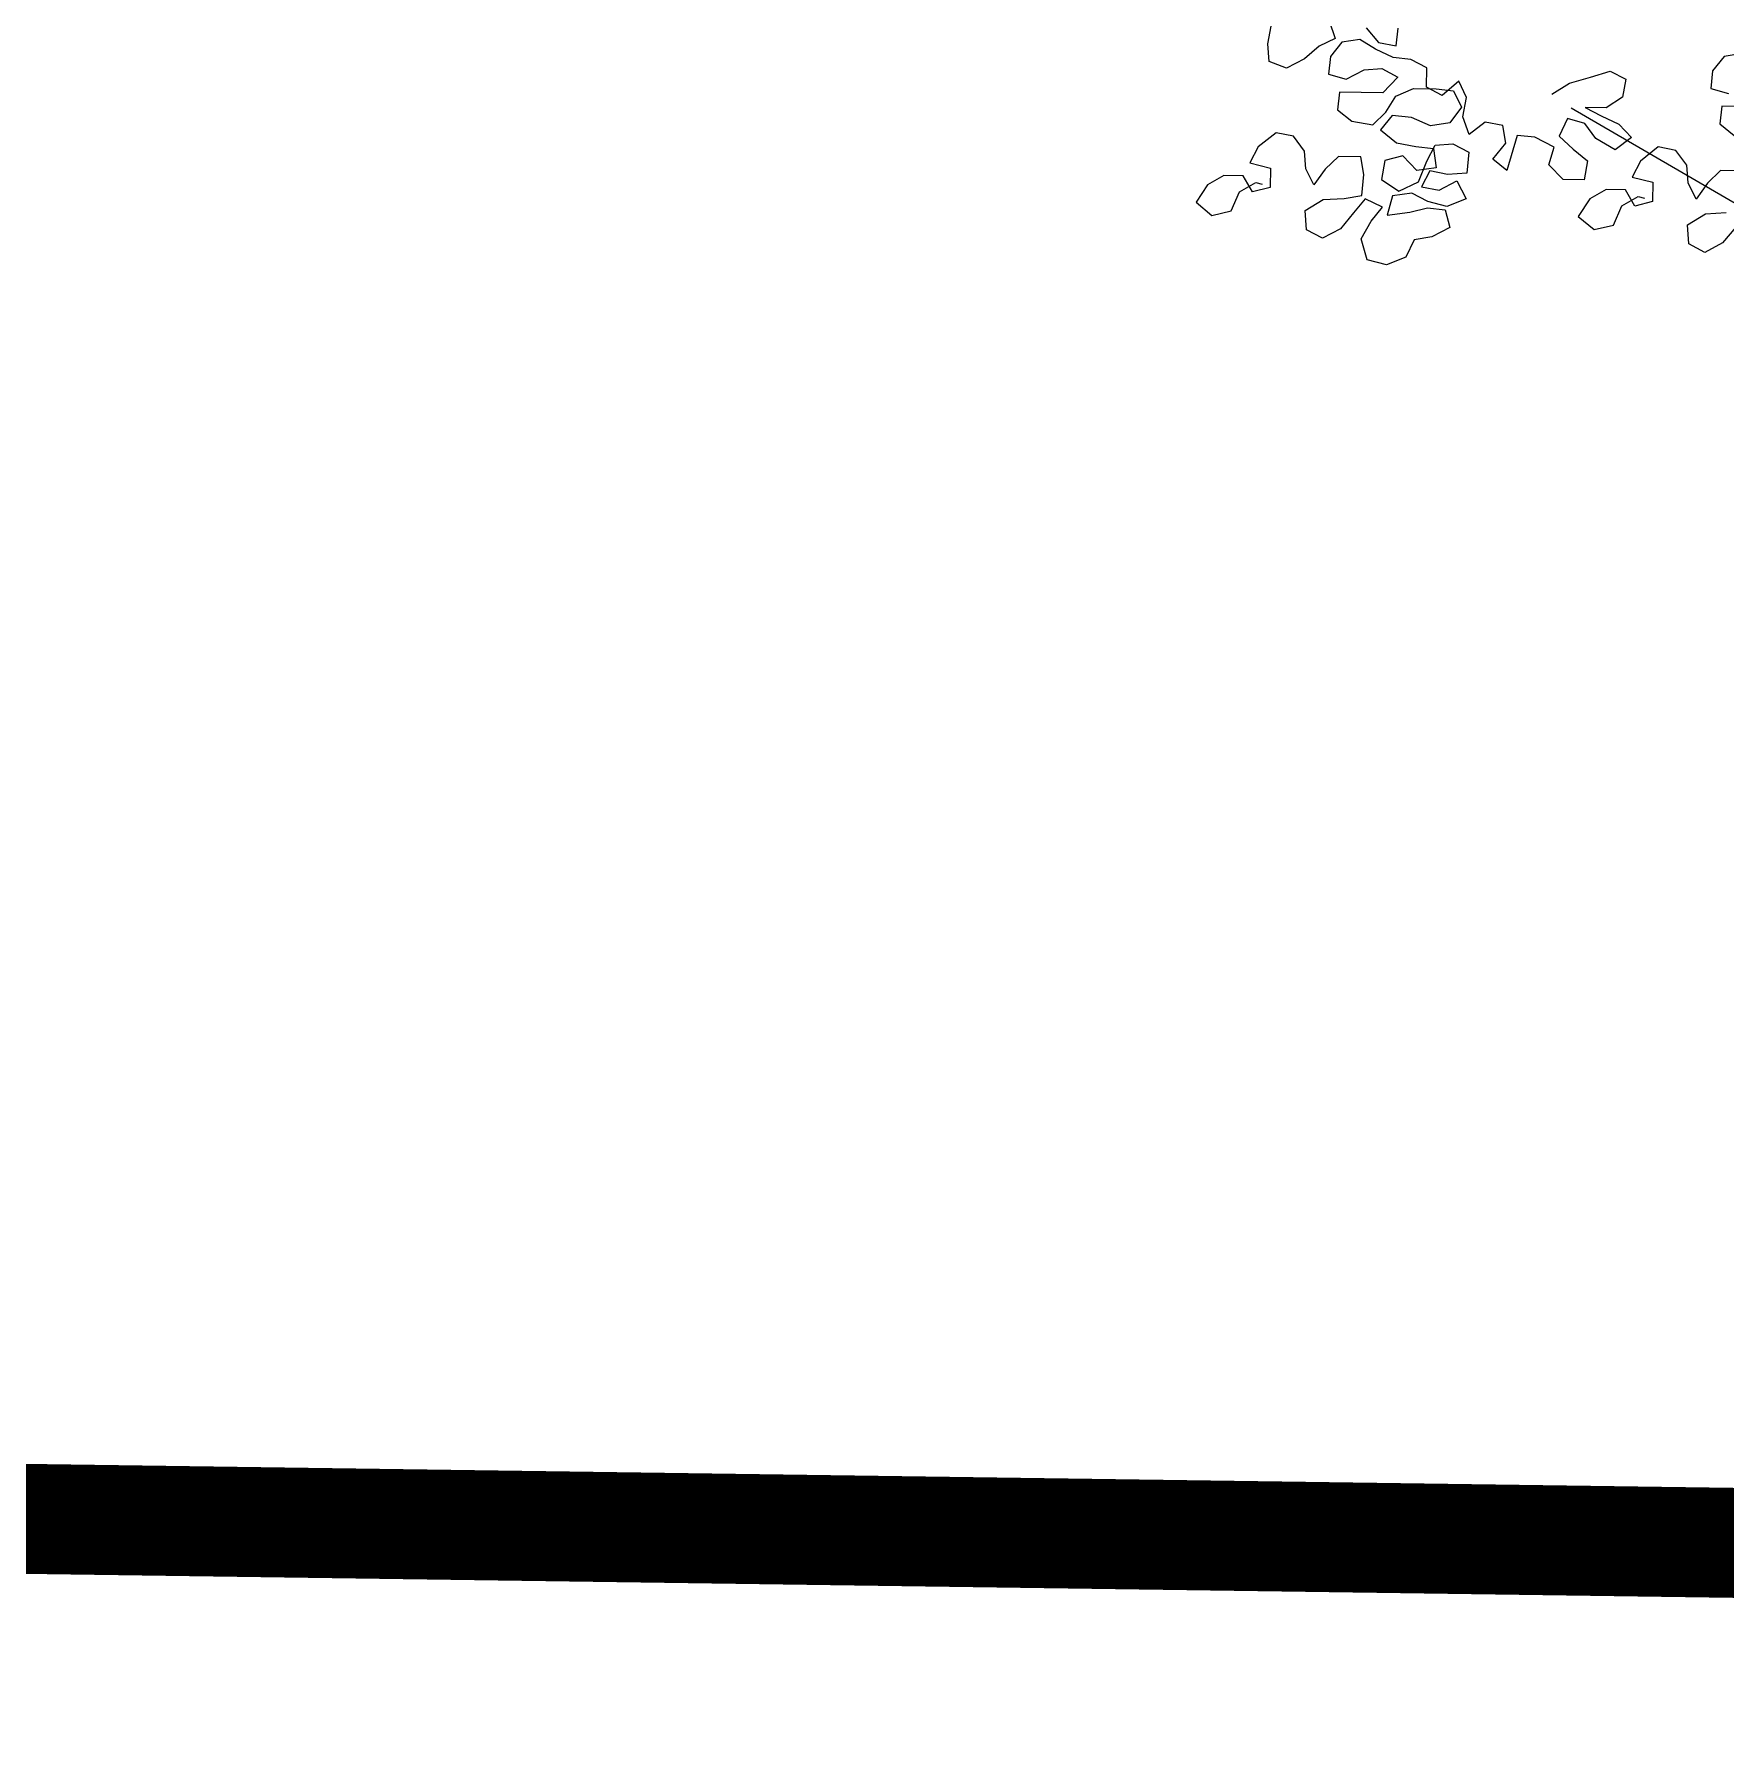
# Model space of a CAD drawing. Header units: metres. Extents: x 37 to 217, y 53 to 242.
# Drawn here: x 83.962 to 85.501, y 54.697 to 56.245 of the extents above; entities that cross this region are included whole.
import ezdxf

# ---------------------------------------------------------------- set-up
doc = ezdxf.new("R2010")
doc.units = ezdxf.units.M
doc.linetypes.add('HIDDENX2', pattern=[0.75, 0.5, -0.25])
for name, color, linetype in [('DGPRO_Arboles existentes', 7, 'Continuous'), ('DGPRO_Linea oficial', 2, 'Continuous'), ('DGPRO_Perfil existente', 244, 'Continuous')]:
    doc.layers.add(name, color=color, linetype=linetype)

# ---------------------------------------------------------------- blocks, each defined once
blk = doc.blocks.new('Senna corymbosa VISTA 250 gris')
at = {"color": 252, "lineweight": -2}
for points in [[(2186.5227, 1070.5823), (2186.5342, 1070.5689), (2186.5502, 1070.5657), (2186.552, 1070.5818)], [(2186.4892, 1070.5887), (2186.4948, 1070.5725), (2186.48, 1070.5655), (2186.4667, 1070.554), (2186.4504, 1070.5455), (2186.4345, 1070.5516), (2186.4333, 1070.5678), (2186.4365, 1070.5838)], [(2186.6916, 1070.5219), (2186.7078, 1070.5319), (2186.7269, 1070.5374), (2186.7446, 1070.5429), (2186.7591, 1070.5354), (2186.7559, 1070.5193), (2186.7411, 1070.5094), (2186.7221, 1070.5097), (2186.7366, 1070.5021), (2186.7525, 1070.4945), (2186.764, 1070.4826), (2186.7492, 1070.4712), (2186.7318, 1070.4817), (2186.7218, 1070.4951), (2186.7058, 1070.4997), (2186.6982, 1070.4838), (2186.7112, 1070.4719), (2186.7242, 1070.4614), (2186.721, 1070.4439), (2186.7019, 1070.4442), (2186.689, 1070.4576), (2186.6937, 1070.4736), (2186.6763, 1070.4827), (2186.6602, 1070.4844), (2186.6509, 1070.4524), (2186.6379, 1070.4629), (2186.6499, 1070.4773), (2186.6472, 1070.4934), (2186.6312, 1070.4966), (2186.6164, 1070.4852), (2186.6108, 1070.5014), (2186.614, 1070.5189), (2186.607, 1070.5336), (2186.5921, 1070.5207), (2186.5776, 1070.5283), (2186.5779, 1070.5458), (2186.5634, 1070.5534), (2186.5474, 1070.5551), (2186.5314, 1070.5627), (2186.517, 1070.5717), (2186.5008, 1070.5691), (2186.4904, 1070.5561), (2186.4886, 1070.54), (2186.5046, 1070.5354), (2186.5209, 1070.5439), (2186.537, 1070.5451), (2186.5515, 1070.5375), (2186.5381, 1070.5231), (2186.4986, 1070.5238), (2186.4968, 1070.5077), (2186.5098, 1070.4973), (2186.5288, 1070.494), (2186.5407, 1070.5055), (2186.5497, 1070.52), (2186.5659, 1070.527), (2186.5864, 1070.5267), (2186.6024, 1070.5249), (2186.6095, 1070.5102), (2186.599, 1070.4957), (2186.5814, 1070.4931), (2186.564, 1070.5007), (2186.5465, 1070.5025), (2186.536, 1070.4895), (2186.5504, 1070.4776), (2186.5679, 1070.4743), (2186.584, 1070.4726), (2186.5866, 1070.455), (2186.569, 1070.4524), (2186.5561, 1070.4658), (2186.5399, 1070.4616), (2186.5367, 1070.4442), (2186.5526, 1070.4336), (2186.5703, 1070.4421), (2186.5779, 1070.461), (2186.5855, 1070.4755), (2186.6016, 1070.4767), (2186.6161, 1070.4691), (2186.6143, 1070.4501), (2186.5967, 1070.449), (2186.5807, 1070.4522), (2186.5731, 1070.4377), (2186.5892, 1070.4345), (2186.6054, 1070.443), (2186.6139, 1070.4267), (2186.5962, 1070.4197), (2186.5788, 1070.4244), (2186.5643, 1070.432), (2186.5467, 1070.4294), (2186.542, 1070.4119), (2186.5625, 1070.4145), (2186.5787, 1070.4186), (2186.5947, 1070.4168), (2186.5988, 1070.4007), (2186.5826, 1070.3922), (2186.5665, 1070.3895), (2186.5589, 1070.3736), (2186.5412, 1070.3666), (2186.5237, 1070.3713), (2186.5182, 1070.3904), (2186.5273, 1070.4063), (2186.5377, 1070.4193), (2186.5218, 1070.4269), (2186.5113, 1070.4139), (2186.4994, 1070.3995), (2186.4831, 1070.391), (2186.4686, 1070.3985), (2186.4675, 1070.4161), (2186.4837, 1070.4261), (2186.5028, 1070.4272), (2186.5189, 1070.4298), (2186.5207, 1070.4488), (2186.518, 1070.465), (2186.4976, 1070.4653), (2186.4857, 1070.4538), (2186.4752, 1070.4394), (2186.4681, 1070.4541), (2186.4669, 1070.4702), (2186.4569, 1070.4836), (2186.4409, 1070.4868), (2186.4246, 1070.4739), (2186.417, 1070.4594), (2186.436, 1070.4547), (2186.4357, 1070.4371), (2186.4195, 1070.433), (2186.411, 1070.4478), (2186.3934, 1070.4481), (2186.3787, 1070.4396), (2186.3682, 1070.4237), (2186.3826, 1070.4117), (2186.4002, 1070.4158), (2186.4078, 1070.4332), (2186.4226, 1070.4417), (2186.4284, 1070.4402)], [(2186.8645, 1070.5589), (2186.8484, 1070.5562), (2186.8379, 1070.5432), (2186.8362, 1070.5272), (2186.8522, 1070.5225)], [(2186.8856, 1070.5102), (2186.8461, 1070.5109), (2186.8444, 1070.4949), (2186.8574, 1070.4844)], [(2186.8589, 1070.401), (2186.8469, 1070.3866), (2186.8307, 1070.3781), (2186.8162, 1070.3857), (2186.815, 1070.4032), (2186.8313, 1070.4132), (2186.8503, 1070.4143)], [(2186.8656, 1070.4521), (2186.8451, 1070.4524), (2186.8332, 1070.4409), (2186.8228, 1070.4265), (2186.8157, 1070.4412), (2186.8145, 1070.4574), (2186.8045, 1070.4707), (2186.7885, 1070.4739), (2186.7722, 1070.461), (2186.7646, 1070.4465), (2186.7835, 1070.4418), (2186.7832, 1070.4243), (2186.7671, 1070.4201), (2186.7586, 1070.4349), (2186.741, 1070.4352), (2186.7262, 1070.4267), (2186.7157, 1070.4108), (2186.7301, 1070.3988), (2186.7478, 1070.4029), (2186.7554, 1070.4203), (2186.7702, 1070.4289), (2186.776, 1070.4273)]]:
    blk.add_lwpolyline(points, dxfattribs=at)
at = {"color": 252}
blk.add_lwpolyline([(2187.3869, 1069.2913), (2187.3533, 1069.4604), (2187.3286, 1069.6801), (2187.2563, 1069.792), (2187.1961, 1069.9472), (2187.1241, 1070.1262), (2187.028, 1070.2772), (2186.8881, 1070.4051), (2186.7091, 1070.5092)], dxfattribs=at)

msp = doc.modelspace()

# ---------------------------------------------------------------- linework, layer by layer
at = {"layer": 'DGPRO_Linea oficial'}
msp.add_lwpolyline([(216.8535, 70.7486), (197.9082, 70.7486), (197.9082, 52.977), (187.4539, 52.837), (187.4539, 52.6366), (178.2792, 52.7139), (169.1046, 52.6766), (169.1046, 52.8766), (165.8044, 53.0266), (141.6424, 53.9566), (126.7716, 54.1866), (118.9725, 54.2266), (111.4159, 54.4466), (103.8188, 54.6166), (83.8087, 54.8975), (80.1858, 54.8066), (80.1858, 54.6066), (53.3919, 54.8066), (53.3919, 55.0066), (43.2146, 55.0066)], dxfattribs=at)
at = {"layer": 'DGPRO_Perfil existente', "linetype": 'HIDDENX2', "ltscale": 10, "const_width": 0.1}
msp.add_lwpolyline([(216.8535, 70.7486), (197.9082, 70.7486), (197.9082, 52.977), (187.4539, 52.837), (187.4539, 52.6366), (178.2792, 52.7139), (169.1046, 52.6766), (169.1046, 52.8766), (165.8044, 53.0266), (141.6424, 53.9566), (126.7716, 54.1866), (118.9725, 54.2266), (111.4159, 54.4466), (103.8188, 54.6166), (83.8087, 54.8975), (80.1858, 54.8066), (80.1858, 54.6066), (53.3919, 54.8066), (53.3919, 55.0066), (43.2146, 55.0066)], dxfattribs=at)

# ---------------------------------------------------------------- block references
at = {"layer": 'DGPRO_Arboles existentes'}
msp.add_blockref('Senna corymbosa VISTA 250 gris', (-2101.3494, -1014.3312), dxfattribs=at)

doc.saveas('drawing.dxf')
